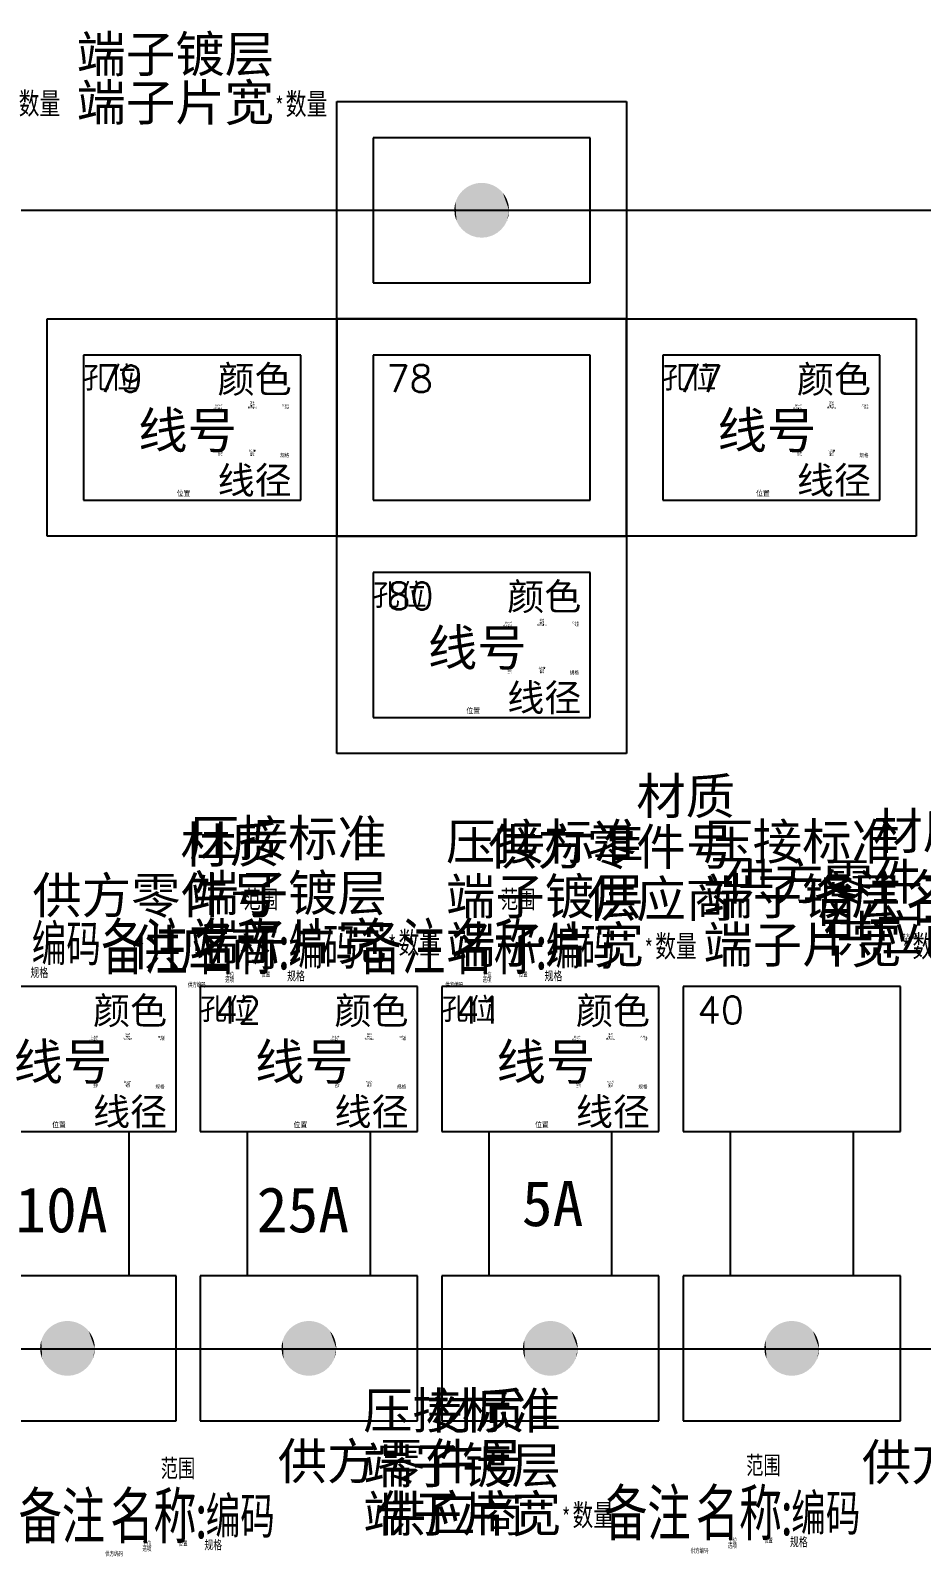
# Model space of a CAD drawing. Header units: millimetres. Extents: x -2653 to 6698, y -4403 to -42.
# Drawn here: x -2490.8 to -2441.6, y -569.3 to -485.1 of the extents above; entities that cross this region are included whole.
import ezdxf
from ezdxf.enums import TextEntityAlignment as Align

# ---------------------------------------------------------------- set-up
doc = ezdxf.new("R2010")
doc.units = ezdxf.units.MM
doc.header["$MEASUREMENT"] = 0
for name, color, linetype in [('文字', 3, 'Continuous'), ('轮廓线', 7, 'Continuous'), ('附件-供应商', 43, 'Continuous'), ('附件-名称', 53, 'Continuous'), ('附件-数量', 21, 'Continuous'), ('附件-编码', 52, 'Continuous')]:
    doc.layers.add(name, color=color, linetype=linetype)
for name, color, linetype, plot in [('附件-不打印', 2, 'Continuous', False), ('隐藏-剥皮长度', 2, 'Continuous', False), ('隐藏-加余量', 1, 'Continuous', False), ('隐藏-备注', 1, 'Continuous', False), ('隐藏-孔位', 1, 'Continuous', False), ('隐藏-对应端子', 2, 'Continuous', False), ('隐藏-规格', 1, 'Continuous', False), ('隐藏-辅助信息', 3, 'Continuous', False), ('隐藏-防水栓', 2, 'Continuous', False)]:
    doc.layers.add(name, color=color, linetype=linetype, plot=plot)
doc.styles.add('CL', font='', dxfattribs={"height": 2})
doc.styles.get("Standard").update_dxf_attribs({"font": 'txt', "bigfont": 'gbcbig.shx'})
doc.styles.add('灯泡', font='', dxfattribs={"width": 0.7})
doc.styles.get('CL').set_extended_font_data('SimSun')
doc.styles.get('灯泡').set_extended_font_data('NSimSun')

msp = doc.modelspace()

# ---------------------------------------------------------------- linework, layer by layer
at = {"lineweight": -3}
for p, q in [((-2473.872, -488.998), (-2457.872, -488.998)), ((-2473.872, -500.998), (-2473.872, -488.998)), ((-2457.872, -488.998), (-2457.872, -500.998)), ((-2459.872, -490.998), (-2471.872, -490.998)), ((-2471.872, -490.998), (-2471.872, -498.998)), ((-2459.872, -498.998), (-2459.872, -490.998)), ((-2543.887, -494.998), (-2332.777, -494.998)), ((-2471.872, -498.998), (-2459.872, -498.998)), ((-2489.872, -500.998), (-2473.872, -500.998)), ((-2489.872, -512.998), (-2489.872, -500.998)), ((-2473.872, -500.998), (-2473.872, -512.998)), ((-2473.872, -500.998), (-2457.872, -500.998)), ((-2473.872, -512.998), (-2473.872, -500.998)), ((-2457.872, -500.998), (-2473.872, -500.998)), ((-2457.872, -500.998), (-2441.872, -500.998)), ((-2457.872, -512.998), (-2457.872, -500.998)), ((-2457.872, -500.998), (-2457.872, -512.998)), ((-2441.872, -500.998), (-2441.872, -512.998)), ((-2475.872, -502.998), (-2487.872, -502.998)), ((-2487.872, -502.998), (-2487.872, -510.998)), ((-2475.872, -510.998), (-2475.872, -502.998)), ((-2459.872, -502.998), (-2471.872, -502.998)), ((-2471.872, -502.998), (-2471.872, -510.998)), ((-2459.872, -510.998), (-2459.872, -502.998)), ((-2443.872, -502.998), (-2455.872, -502.998)), ((-2455.872, -502.998), (-2455.872, -510.998)), ((-2443.872, -510.998), (-2443.872, -502.998)), ((-2487.872, -510.998), (-2475.872, -510.998)), ((-2471.872, -510.998), (-2459.872, -510.998)), ((-2455.872, -510.998), (-2443.872, -510.998)), ((-2473.872, -512.998), (-2489.872, -512.998)), ((-2457.872, -512.998), (-2473.872, -512.998)), ((-2473.872, -512.998), (-2457.872, -512.998)), ((-2473.872, -524.998), (-2473.872, -512.998)), ((-2441.872, -512.998), (-2457.872, -512.998)), ((-2457.872, -512.998), (-2457.872, -524.998)), ((-2459.872, -514.998), (-2471.872, -514.998)), ((-2471.872, -514.998), (-2471.872, -522.998)), ((-2459.872, -522.998), (-2459.872, -514.998)), ((-2471.872, -522.998), (-2459.872, -522.998)), ((-2457.872, -524.998), (-2473.872, -524.998)), ((-2482.752, -537.859), (-2494.752, -537.859)), ((-2482.752, -545.859), (-2482.752, -537.859)), ((-2469.417, -537.859), (-2481.417, -537.859)), ((-2481.417, -537.859), (-2481.417, -545.859)), ((-2469.417, -545.859), (-2469.417, -537.859)), ((-2456.081, -537.859), (-2468.081, -537.859)), ((-2468.081, -537.859), (-2468.081, -545.859)), ((-2456.081, -545.859), (-2456.081, -537.859)), ((-2442.745, -537.859), (-2454.745, -537.859)), ((-2454.745, -537.859), (-2454.745, -545.859)), ((-2442.745, -545.859), (-2442.745, -537.859)), ((-2494.752, -545.859), (-2482.752, -545.859)), ((-2492.139, -545.859), (-2485.366, -545.859)), ((-2485.366, -545.859), (-2485.366, -553.835)), ((-2481.417, -545.859), (-2469.417, -545.859)), ((-2478.803, -553.835), (-2478.803, -545.859)), ((-2478.803, -545.859), (-2472.03, -545.859)), ((-2472.03, -545.859), (-2472.03, -553.835)), ((-2468.081, -545.859), (-2456.081, -545.859)), ((-2465.467, -553.835), (-2465.467, -545.859)), ((-2465.467, -545.859), (-2458.695, -545.859)), ((-2458.695, -545.859), (-2458.695, -553.835)), ((-2454.745, -545.859), (-2442.745, -545.859)), ((-2452.131, -553.835), (-2452.131, -545.859)), ((-2452.131, -545.859), (-2445.359, -545.859)), ((-2445.359, -545.859), (-2445.359, -553.835)), ((-2482.752, -553.835), (-2494.752, -553.835)), ((-2485.366, -553.835), (-2492.139, -553.835)), ((-2482.752, -561.835), (-2482.752, -553.835)), ((-2469.417, -553.835), (-2481.417, -553.835)), ((-2481.417, -553.835), (-2481.417, -561.835)), ((-2472.03, -553.835), (-2478.803, -553.835)), ((-2469.417, -561.835), (-2469.417, -553.835)), ((-2456.081, -553.835), (-2468.081, -553.835)), ((-2468.081, -553.835), (-2468.081, -561.835)), ((-2458.695, -553.835), (-2465.467, -553.835)), ((-2456.081, -561.835), (-2456.081, -553.835)), ((-2442.745, -553.835), (-2454.745, -553.835)), ((-2454.745, -553.835), (-2454.745, -561.835)), ((-2445.359, -553.835), (-2452.131, -553.835)), ((-2442.745, -561.835), (-2442.745, -553.835)), ((-2501.123, -557.85), (-2328.723, -557.85)), ((-2494.752, -561.835), (-2482.752, -561.835)), ((-2481.417, -561.835), (-2469.417, -561.835)), ((-2468.081, -561.835), (-2456.081, -561.835)), ((-2454.745, -561.835), (-2442.745, -561.835))]:
    msp.add_line(p, q, dxfattribs=at)
for points in [[(-2466.45, -496.395), (-2466.585, -493.665), (-2466.712, -493.741)], [(-2466.167, -496.481), (-2466.45, -493.601), (-2466.45, -496.395), (-2466.585, -493.665)], [(-2466.167, -493.515), (-2466.311, -493.551), (-2466.167, -496.481), (-2466.45, -493.601)], [(-2465.872, -496.51), (-2465.872, -493.486), (-2466.167, -493.515), (-2466.02, -493.493)], [(-2465.872, -496.51), (-2466.167, -493.515), (-2466.167, -496.481)], [(-2465.872, -496.51), (-2465.577, -496.481), (-2465.872, -493.486), (-2465.872, -494.998)], [(-2464.36, -494.998), (-2465.724, -493.493), (-2465.872, -494.998), (-2465.872, -493.486)], [(-2464.36, -494.998), (-2465.433, -493.551), (-2465.724, -493.493), (-2465.577, -493.515)], [(-2464.36, -494.998), (-2465.159, -493.665), (-2465.433, -493.551), (-2465.293, -493.601)], [(-2464.36, -494.998), (-2464.913, -493.829), (-2465.159, -493.665), (-2465.032, -493.741)], [(-2467.269, -495.577), (-2467.129, -495.838), (-2467.319, -494.559), (-2467.269, -494.419)], [(-2467.129, -495.838), (-2467.206, -494.285), (-2467.269, -494.419)], [(-2466.941, -496.067), (-2467.129, -494.158), (-2467.129, -495.838), (-2467.206, -494.285)], [(-2466.941, -493.929), (-2467.041, -494.039), (-2466.941, -496.067), (-2467.129, -494.158)], [(-2466.712, -496.255), (-2466.831, -493.829), (-2466.941, -496.067), (-2466.941, -493.929)], [(-2466.712, -496.255), (-2466.45, -496.395), (-2466.831, -493.829), (-2466.712, -493.741)], [(-2464.36, -494.998), (-2464.703, -494.039), (-2464.913, -493.829), (-2464.803, -493.929)], [(-2464.36, -494.998), (-2464.538, -494.285), (-2464.703, -494.039), (-2464.615, -494.158)], [(-2464.36, -494.998), (-2464.425, -494.559), (-2464.538, -494.285), (-2464.475, -494.419)], [(-2467.377, -494.85), (-2467.384, -494.998), (-2467.355, -494.703), (-2467.355, -495.293)], [(-2467.269, -495.577), (-2467.319, -494.559), (-2467.355, -495.293), (-2467.355, -494.703)], [(-2464.36, -494.998), (-2465.872, -494.998), (-2465.293, -496.395), (-2465.577, -496.481)], [(-2464.36, -494.998), (-2465.293, -496.395), (-2464.803, -496.067), (-2465.032, -496.255)], [(-2464.36, -494.998), (-2464.803, -496.067), (-2464.475, -495.577), (-2464.615, -495.838)], [(-2464.36, -494.998), (-2464.475, -495.577), (-2464.389, -495.293)], [(-2464.36, -494.998), (-2464.367, -494.85), (-2464.425, -494.559), (-2464.389, -494.703)], [(-2489.822, -556.766), (-2489.921, -556.876), (-2489.822, -558.904), (-2490.01, -556.995)], [(-2489.592, -559.092), (-2489.712, -556.666), (-2489.822, -558.904), (-2489.822, -556.766)], [(-2489.592, -559.092), (-2489.331, -559.232), (-2489.712, -556.666), (-2489.592, -556.578)], [(-2489.331, -559.232), (-2489.465, -556.502), (-2489.592, -556.578)], [(-2489.047, -559.318), (-2489.331, -556.438), (-2489.331, -559.232), (-2489.465, -556.502)], [(-2489.047, -556.352), (-2489.191, -556.388), (-2489.047, -559.318), (-2489.331, -556.438)], [(-2488.752, -559.347), (-2488.752, -556.323), (-2489.047, -556.352), (-2488.9, -556.33)], [(-2488.752, -559.347), (-2489.047, -556.352), (-2489.047, -559.318)], [(-2488.752, -559.347), (-2488.457, -559.318), (-2488.752, -556.323), (-2488.752, -557.835)], [(-2487.24, -557.835), (-2488.604, -556.33), (-2488.752, -557.835), (-2488.752, -556.323)], [(-2487.24, -557.835), (-2488.313, -556.388), (-2488.604, -556.33), (-2488.457, -556.352)], [(-2487.24, -557.835), (-2488.039, -556.502), (-2488.313, -556.388), (-2488.174, -556.438)], [(-2487.24, -557.835), (-2487.793, -556.666), (-2488.039, -556.502), (-2487.912, -556.578)], [(-2487.24, -557.835), (-2487.583, -556.876), (-2487.793, -556.666), (-2487.683, -556.766)], [(-2487.24, -557.835), (-2487.419, -557.122), (-2487.583, -556.876), (-2487.495, -556.995)], [(-2476.486, -556.766), (-2476.585, -556.876), (-2476.486, -558.904), (-2476.674, -556.995)], [(-2476.257, -559.092), (-2476.376, -556.666), (-2476.486, -558.904), (-2476.486, -556.766)], [(-2476.257, -559.092), (-2475.995, -559.232), (-2476.376, -556.666), (-2476.257, -556.578)], [(-2475.995, -559.232), (-2476.129, -556.502), (-2476.257, -556.578)], [(-2475.712, -559.318), (-2475.995, -556.438), (-2475.995, -559.232), (-2476.129, -556.502)], [(-2475.712, -556.352), (-2475.855, -556.388), (-2475.712, -559.318), (-2475.995, -556.438)], [(-2475.417, -559.347), (-2475.417, -556.323), (-2475.712, -556.352), (-2475.565, -556.33)], [(-2475.417, -559.347), (-2475.712, -556.352), (-2475.712, -559.318)], [(-2475.417, -559.347), (-2475.121, -559.318), (-2475.417, -556.323), (-2475.417, -557.835)], [(-2473.904, -557.835), (-2475.268, -556.33), (-2475.417, -557.835), (-2475.417, -556.323)], [(-2473.904, -557.835), (-2474.978, -556.388), (-2475.268, -556.33), (-2475.121, -556.352)], [(-2473.904, -557.835), (-2474.704, -556.502), (-2474.978, -556.388), (-2474.838, -556.438)], [(-2473.904, -557.835), (-2474.457, -556.666), (-2474.704, -556.502), (-2474.576, -556.578)], [(-2473.904, -557.835), (-2474.248, -556.876), (-2474.457, -556.666), (-2474.347, -556.766)], [(-2473.904, -557.835), (-2474.083, -557.122), (-2474.248, -556.876), (-2474.159, -556.995)], [(-2463.15, -556.766), (-2463.249, -556.876), (-2463.15, -558.904), (-2463.338, -556.995)], [(-2462.921, -559.092), (-2463.04, -556.666), (-2463.15, -558.904), (-2463.15, -556.766)], [(-2462.921, -559.092), (-2462.66, -559.232), (-2463.04, -556.666), (-2462.921, -556.578)], [(-2462.66, -559.232), (-2462.793, -556.502), (-2462.921, -556.578)], [(-2462.376, -559.318), (-2462.66, -556.438), (-2462.66, -559.232), (-2462.793, -556.502)], [(-2462.376, -556.352), (-2462.52, -556.388), (-2462.376, -559.318), (-2462.66, -556.438)], [(-2462.081, -559.347), (-2462.081, -556.323), (-2462.376, -556.352), (-2462.229, -556.33)], [(-2462.081, -559.347), (-2462.376, -556.352), (-2462.376, -559.318)], [(-2462.081, -559.347), (-2461.786, -559.318), (-2462.081, -556.323), (-2462.081, -557.835)], [(-2460.568, -557.835), (-2461.933, -556.33), (-2462.081, -557.835), (-2462.081, -556.323)], [(-2460.568, -557.835), (-2461.642, -556.388), (-2461.933, -556.33), (-2461.786, -556.352)], [(-2460.568, -557.835), (-2461.368, -556.502), (-2461.642, -556.388), (-2461.502, -556.438)], [(-2460.568, -557.835), (-2461.121, -556.666), (-2461.368, -556.502), (-2461.241, -556.578)], [(-2460.568, -557.835), (-2460.912, -556.876), (-2461.121, -556.666), (-2461.011, -556.766)], [(-2460.568, -557.835), (-2460.747, -557.122), (-2460.912, -556.876), (-2460.823, -556.995)], [(-2449.814, -556.766), (-2449.914, -556.876), (-2449.814, -558.904), (-2450.002, -556.995)], [(-2449.585, -559.092), (-2449.704, -556.666), (-2449.814, -558.904), (-2449.814, -556.766)], [(-2449.585, -559.092), (-2449.324, -559.232), (-2449.704, -556.666), (-2449.585, -556.578)], [(-2449.324, -559.232), (-2449.458, -556.502), (-2449.585, -556.578)], [(-2449.04, -559.318), (-2449.324, -556.438), (-2449.324, -559.232), (-2449.458, -556.502)], [(-2449.04, -556.352), (-2449.184, -556.388), (-2449.04, -559.318), (-2449.324, -556.438)], [(-2448.745, -559.347), (-2448.745, -556.323), (-2449.04, -556.352), (-2448.893, -556.33)], [(-2448.745, -559.347), (-2449.04, -556.352), (-2449.04, -559.318)], [(-2448.745, -559.347), (-2448.45, -559.318), (-2448.745, -556.323), (-2448.745, -557.835)], [(-2447.233, -557.835), (-2448.597, -556.33), (-2448.745, -557.835), (-2448.745, -556.323)], [(-2447.233, -557.835), (-2448.306, -556.388), (-2448.597, -556.33), (-2448.45, -556.352)], [(-2447.233, -557.835), (-2448.032, -556.502), (-2448.306, -556.388), (-2448.166, -556.438)], [(-2447.233, -557.835), (-2447.786, -556.666), (-2448.032, -556.502), (-2447.905, -556.578)], [(-2447.233, -557.835), (-2447.576, -556.876), (-2447.786, -556.666), (-2447.676, -556.766)], [(-2447.233, -557.835), (-2447.411, -557.122), (-2447.576, -556.876), (-2447.488, -556.995)], [(-2490.257, -557.687), (-2490.265, -557.835), (-2490.235, -557.54), (-2490.235, -558.13)], [(-2490.149, -558.414), (-2490.199, -557.396), (-2490.235, -558.13), (-2490.235, -557.54)], [(-2490.149, -558.414), (-2490.01, -558.675), (-2490.199, -557.396), (-2490.149, -557.256)], [(-2490.01, -558.675), (-2490.086, -557.122), (-2490.149, -557.256)], [(-2489.822, -558.904), (-2490.01, -556.995), (-2490.01, -558.675), (-2490.086, -557.122)], [(-2487.24, -557.835), (-2487.305, -557.396), (-2487.419, -557.122), (-2487.355, -557.256)], [(-2487.24, -557.835), (-2487.247, -557.687), (-2487.305, -557.396), (-2487.269, -557.54)], [(-2476.921, -557.687), (-2476.929, -557.835), (-2476.9, -557.54), (-2476.9, -558.13)], [(-2476.813, -558.414), (-2476.864, -557.396), (-2476.9, -558.13), (-2476.9, -557.54)], [(-2476.813, -558.414), (-2476.674, -558.675), (-2476.864, -557.396), (-2476.813, -557.256)], [(-2476.674, -558.675), (-2476.75, -557.122), (-2476.813, -557.256)], [(-2476.486, -558.904), (-2476.674, -556.995), (-2476.674, -558.675), (-2476.75, -557.122)], [(-2473.904, -557.835), (-2473.97, -557.396), (-2474.083, -557.122), (-2474.02, -557.256)], [(-2473.904, -557.835), (-2473.912, -557.687), (-2473.97, -557.396), (-2473.933, -557.54)], [(-2463.586, -557.687), (-2463.593, -557.835), (-2463.564, -557.54), (-2463.564, -558.13)], [(-2463.478, -558.414), (-2463.528, -557.396), (-2463.564, -558.13), (-2463.564, -557.54)], [(-2463.478, -558.414), (-2463.338, -558.675), (-2463.528, -557.396), (-2463.478, -557.256)], [(-2463.338, -558.675), (-2463.414, -557.122), (-2463.478, -557.256)], [(-2463.15, -558.904), (-2463.338, -556.995), (-2463.338, -558.675), (-2463.414, -557.122)], [(-2460.568, -557.835), (-2460.634, -557.396), (-2460.747, -557.122), (-2460.684, -557.256)], [(-2460.568, -557.835), (-2460.576, -557.687), (-2460.634, -557.396), (-2460.598, -557.54)], [(-2450.25, -557.687), (-2450.257, -557.835), (-2450.228, -557.54), (-2450.228, -558.13)], [(-2450.142, -558.414), (-2450.192, -557.396), (-2450.228, -558.13), (-2450.228, -557.54)], [(-2450.142, -558.414), (-2450.002, -558.675), (-2450.192, -557.396), (-2450.142, -557.256)], [(-2450.002, -558.675), (-2450.079, -557.122), (-2450.142, -557.256)], [(-2449.814, -558.904), (-2450.002, -556.995), (-2450.002, -558.675), (-2450.079, -557.122)], [(-2447.233, -557.835), (-2447.298, -557.396), (-2447.411, -557.122), (-2447.348, -557.256)], [(-2447.233, -557.835), (-2447.24, -557.687), (-2447.298, -557.396), (-2447.262, -557.54)], [(-2487.24, -557.835), (-2488.752, -557.835), (-2488.174, -559.232), (-2488.457, -559.318)], [(-2487.24, -557.835), (-2488.174, -559.232), (-2487.683, -558.904), (-2487.912, -559.092)], [(-2487.24, -557.835), (-2487.683, -558.904), (-2487.355, -558.414), (-2487.495, -558.675)], [(-2487.24, -557.835), (-2487.355, -558.414), (-2487.269, -558.13)], [(-2473.904, -557.835), (-2475.417, -557.835), (-2474.838, -559.232), (-2475.121, -559.318)], [(-2473.904, -557.835), (-2474.838, -559.232), (-2474.347, -558.904), (-2474.576, -559.092)], [(-2473.904, -557.835), (-2474.347, -558.904), (-2474.02, -558.414), (-2474.159, -558.675)], [(-2473.904, -557.835), (-2474.02, -558.414), (-2473.933, -558.13)], [(-2460.568, -557.835), (-2462.081, -557.835), (-2461.502, -559.232), (-2461.786, -559.318)], [(-2460.568, -557.835), (-2461.502, -559.232), (-2461.011, -558.904), (-2461.241, -559.092)], [(-2460.568, -557.835), (-2461.011, -558.904), (-2460.684, -558.414), (-2460.823, -558.675)], [(-2460.568, -557.835), (-2460.684, -558.414), (-2460.598, -558.13)], [(-2447.233, -557.835), (-2448.745, -557.835), (-2448.166, -559.232), (-2448.45, -559.318)], [(-2447.233, -557.835), (-2448.166, -559.232), (-2447.676, -558.904), (-2447.905, -559.092)], [(-2447.233, -557.835), (-2447.676, -558.904), (-2447.348, -558.414), (-2447.488, -558.675)], [(-2447.233, -557.835), (-2447.348, -558.414), (-2447.262, -558.13)]]:
    msp.add_solid(points, dxfattribs=at)

# ---------------------------------------------------------------- texts
at = {"lineweight": 0}
for s, p in [('79', (-2487.139, -505.043)), ('78', (-2471.139, -505.043)), ('77', (-2455.139, -505.043)), ('80', (-2471.097, -517.043)), ('42', (-2480.625, -539.904)), ('41', (-2467.29, -539.904)), ('40', (-2453.954, -539.904))]:
    msp.add_text(s, height=1.5, dxfattribs=at).set_placement(p)
at = {"style": '灯泡'}
for s, p in [('10A', (-2491.637, -551.428)), ('25A', (-2478.301, -551.428)), ('5A', (-2463.656, -551.084))]:
    msp.add_text(s, height=2.5, dxfattribs=at).set_placement(p)
at = {"layer": '文字', "style": '灯泡', "width": 0.7}
for p in [(-2476.798, -535.663), (-2462.58, -535.661), (-2481.367, -567.073), (-2449.024, -566.907)]:
    msp.add_text(':', height=2.5, dxfattribs=at).set_placement(p, align=Align.MIDDLE_CENTER)
at = {"layer": '文字', "color": 3, "style": 'CL', "flags": 1}
for tag, p in [('端子镀层', (-2477.34, -486.372)), ('端子片宽', (-2477.34, -489.044)), ('材质', (-2451.874, -527.343)), ('材质', (-2438.791, -529.265)), ('材质', (-2477.055, -530.024)), ('压接标准', (-2471.112, -529.663)), ('压接标准', (-2456.934, -529.853)), ('供方零件号', (-2451.874, -530.14)), ('压接标准', (-2442.716, -529.85)), ('供方零件号', (-2438.791, -532.062)), ('供方零件号', (-2477.055, -532.821)), ('端子镀层', (-2471.112, -532.685)), ('端子镀层', (-2456.934, -532.874)), ('端子镀层', (-2442.716, -532.872)), ('端子片宽', (-2471.112, -535.357)), ('端子片宽', (-2456.934, -535.546)), ('端子片宽', (-2442.716, -535.544)), ('压接标准', (-2461.503, -561.263)), ('材质', (-2463.499, -561.271)), ('供方零件号', (-2463.499, -564.068)), ('端子镀层', (-2461.503, -564.284)), ('供方零件号', (-2431.238, -564.121)), ('端子片宽', (-2461.503, -566.956))]:
    msp.add_attdef(tag, text='', height=2, dxfattribs=at).set_placement(p, align=Align.MIDDLE_RIGHT)
at = {"layer": '轮廓线', "color": 7, "style": 'CL', "flags": 4}
for tag, text, p in [('颜色', 'NC', (-2476.368, -504.325)), ('颜色', 'NC', (-2444.368, -504.325)), ('线径', '0.5', (-2476.368, -509.904)), ('线径', '0.5', (-2444.368, -509.904)), ('颜色', 'NC', (-2460.368, -516.325)), ('线径', '0.5', (-2460.368, -521.904)), ('颜色', 'NC', (-2483.249, -539.186)), ('颜色', 'NC', (-2469.913, -539.186)), ('颜色', 'NC', (-2456.577, -539.186)), ('线径', '0.5', (-2483.249, -544.765)), ('线径', '0.5', (-2469.913, -544.765)), ('线径', '0.5', (-2456.577, -544.765))]:
    msp.add_attdef(tag, text=text, height=1.5, dxfattribs=at).set_placement(p, align=Align.MIDDLE_RIGHT)
for p in [(-2482.12, -507.145), (-2450.12, -507.145), (-2466.12, -519.145), (-2489.001, -542.006), (-2475.665, -542.006), (-2462.329, -542.006)]:
    msp.add_attdef('线号', text='300', height=2, dxfattribs=at).set_placement(p, align=Align.MIDDLE_CENTER)
at = {"layer": '附件-不打印', "color": 1, "style": 'CL', "width": 0.7, "flags": 8}
for p in [(-2442.71, -534.231), (-2482.109, -536.914), (-2467.89, -536.912), (-2454.335, -568.158), (-2486.678, -568.324)]:
    msp.add_attdef('备注', text='', height=2.5, dxfattribs=at).set_placement(p, align=Align.RIGHT)
at = {"layer": '附件-不打印', "color": 3, "style": 'CL', "width": 0.7}
for tag, height, flags, p in [('范围', 1, 1, (-2478.083, -533.039)), ('范围', 1, 1, (-2463.865, -533.036)), ('供方编码', 0.25, 5, (-2442.211, -535.076)), ('工位', 0.25, 5, (-2479.79, -537.194)), ('位置', 0.25, 9, (-2477.802, -537.195)), ('工位', 0.25, 5, (-2465.572, -537.192)), ('位置', 0.25, 9, (-2463.584, -537.193)), ('供方编码', 0.25, 5, (-2481.609, -537.759)), ('供方编码', 0.25, 5, (-2467.391, -537.757)), ('范围', 1, 1, (-2482.652, -564.449)), ('范围', 1, 1, (-2450.309, -564.283)), ('工位', 0.25, 5, (-2484.359, -568.604)), ('位置', 0.25, 9, (-2482.371, -568.605)), ('工位', 0.25, 5, (-2452.016, -568.438)), ('位置', 0.25, 9, (-2450.028, -568.439)), ('供方编码', 0.25, 5, (-2486.179, -569.169)), ('供方编码', 0.25, 5, (-2453.836, -569.003))]:
    msp.add_attdef(tag, text='', height=height, dxfattribs=dict(at, flags=flags)).set_placement(p, align=Align.MIDDLE_CENTER)
at = {"layer": '附件-不打印', "color": 3, "style": 'CL', "width": 0.7, "flags": 9}
for p in [(-2490.798, -537.331), (-2476.62, -537.521), (-2462.402, -537.518), (-2481.189, -568.931), (-2448.846, -568.765)]:
    msp.add_attdef('规格', p, '——', height=0.5, dxfattribs=at)
at = {"layer": '附件-不打印', "color": 1, "style": 'CL', "width": 0.7, "flags": 13}
for p in [(-2480.039, -537.607), (-2465.821, -537.605), (-2452.265, -568.851), (-2484.608, -569.017)]:
    msp.add_attdef('选项', p, 'ALL', height=0.25, dxfattribs=at)
at = {"layer": '附件-供应商', "color": 3, "style": 'CL', "flags": 1}
for p in [(-2451.874, -533.017), (-2438.791, -534.939), (-2477.055, -535.698), (-2463.499, -566.945)]:
    msp.add_attdef('供应商', text='', height=2, dxfattribs=at).set_placement(p, align=Align.MIDDLE_RIGHT)
at = {"layer": '附件-名称', "color": 3, "style": 'CL', "width": 0.7, "flags": 8}
for p in [(-2437.649, -532.98), (-2477.048, -535.663), (-2462.83, -535.661), (-2449.274, -566.907), (-2481.617, -567.073)]:
    msp.add_attdef('名称', text='端子', height=2.5, dxfattribs=at).set_placement(p, align=Align.MIDDLE_RIGHT)
at = {"layer": '附件-数量', "color": 2, "style": 'CL', "width": 0.7, "flags": 13}
for p in [(-2491.444, -489.097), (-2476.694, -489.125), (-2470.467, -535.438), (-2456.288, -535.628), (-2442.07, -535.625), (-2460.858, -567.038)]:
    msp.add_attdef('数量', text='1', height=1.2, dxfattribs=at).set_placement(p, align=Align.MIDDLE_LEFT)
at = {"layer": '附件-数量', "color": 2, "style": 'CL', "width": 0.7, "flags": 7}
for p in [(-2477.047, -489.252), (-2470.82, -535.564), (-2456.641, -535.754), (-2442.423, -535.751), (-2461.211, -567.164)]:
    msp.add_attdef('*', text='*', height=1, dxfattribs=at).set_placement(p, align=Align.MIDDLE_CENTER)
at = {"layer": '附件-编码', "color": 2, "style": 'CL', "width": 0.7}
for p in [(-2490.727, -535.473), (-2476.548, -535.663), (-2462.33, -535.661), (-2481.117, -567.073), (-2448.774, -566.907)]:
    msp.add_attdef('编码', text='', height=2, dxfattribs=at).set_placement(p, align=Align.MIDDLE_LEFT)
at = {"layer": '隐藏-剥皮长度', "color": 2, "style": 'CL', "width": 0.9, "flags": 4}
for p in [(-2476.505, -505.907), (-2444.505, -505.907), (-2460.505, -517.907), (-2483.386, -540.768), (-2470.05, -540.768), (-2456.714, -540.768)]:
    msp.add_attdef('剥皮', text='', height=0.1, dxfattribs=at).set_placement(p, align=Align.MIDDLE_RIGHT)
at = {"layer": '隐藏-加余量', "color": 1, "style": 'CL', "width": 0.9, "flags": 4}
for p in [(-2476.505, -505.767), (-2444.505, -505.767), (-2460.505, -517.767), (-2483.386, -540.628), (-2470.05, -540.628), (-2456.714, -540.628)]:
    msp.add_attdef('加余量', text='', height=0.1, dxfattribs=at).set_placement(p, align=Align.MIDDLE_RIGHT)
at = {"layer": '隐藏-备注', "color": 1, "style": 'CL', "width": 0.9, "flags": 5}
for p in [(-2478.543, -508.509), (-2446.543, -508.509), (-2462.543, -520.509), (-2485.424, -543.37), (-2472.088, -543.37), (-2458.752, -543.37)]:
    msp.add_attdef('备注', text='', height=0.1, dxfattribs=at).set_placement(p, align=Align.MIDDLE_CENTER)
at = {"layer": '隐藏-孔位', "color": 6, "style": 'CL', "width": 0.9, "flags": 4}
for p in [(-2487.872, -504.222), (-2455.872, -504.222), (-2471.872, -516.222), (-2481.417, -539.083), (-2468.081, -539.083)]:
    msp.add_attdef('孔位', text='', height=1.2, dxfattribs=at).set_placement(p, align=Align.MIDDLE_LEFT)
at = {"layer": '隐藏-对应端子', "color": 2, "style": 'CL', "width": 0.9, "flags": 4}
for p in [(-2480.192, -505.92), (-2448.192, -505.92), (-2464.192, -517.92), (-2487.072, -540.781), (-2473.736, -540.781), (-2460.401, -540.781)]:
    msp.add_attdef('对应簧片', text='', height=0.1, dxfattribs=at).set_placement(p, align=Align.MIDDLE_RIGHT)
at = {"layer": '隐藏-规格', "color": 1, "style": 'CL', "width": 0.9, "flags": 5}
for p in [(-2476.505, -508.52), (-2444.505, -508.52), (-2460.505, -520.52), (-2483.386, -543.381), (-2470.05, -543.381), (-2456.714, -543.381)]:
    msp.add_attdef('规格', text='', height=0.2, dxfattribs=at).set_placement(p, align=Align.MIDDLE_RIGHT)
at = {"layer": '隐藏-辅助信息', "color": 3, "style": 'CL', "width": 0.9, "flags": 5}
for tag, p in [('供方编码', (-2478.543, -505.892)), ('编码', (-2478.543, -505.758)), ('供方编码', (-2446.543, -505.892)), ('编码', (-2446.543, -505.758)), ('供方编码', (-2462.543, -517.892)), ('编码', (-2462.543, -517.758)), ('供方编码', (-2485.424, -540.753)), ('编码', (-2485.424, -540.619)), ('供方编码', (-2472.088, -540.753)), ('编码', (-2472.088, -540.619)), ('供方编码', (-2458.752, -540.753)), ('编码', (-2458.752, -540.619))]:
    msp.add_attdef(tag, text='', height=0.1, dxfattribs=at).set_placement(p, align=Align.MIDDLE_CENTER)
at = {"layer": '隐藏-辅助信息', "color": 2, "style": 'CL', "width": 0.9, "flags": 5}
for tag, text, p in [('辅助', '辅助件', (-2478.543, -505.618)), ('辅助', '辅助件', (-2446.543, -505.618)), ('标识管', '', (-2478.543, -508.266)), ('标识管', '', (-2446.543, -508.266)), ('辅助', '辅助件', (-2462.543, -517.618)), ('标识管', '', (-2462.543, -520.266)), ('辅助', '辅助件', (-2485.424, -540.479)), ('辅助', '辅助件', (-2472.088, -540.479)), ('辅助', '辅助件', (-2458.752, -540.479)), ('标识管', '', (-2485.424, -543.127)), ('标识管', '', (-2472.088, -543.127)), ('标识管', '', (-2458.752, -543.127))]:
    msp.add_attdef(tag, text=text, height=0.1, dxfattribs=at).set_placement(p, align=Align.MIDDLE_CENTER)
at = {"layer": '隐藏-辅助信息', "color": 3, "style": 'CL', "width": 0.9, "flags": 5}
for tag, text, p in [('线种', 'FLRY', (-2480.192, -508.39)), ('工位', '', (-2480.192, -508.509)), ('线种', 'FLRY', (-2448.192, -508.39)), ('工位', '', (-2448.192, -508.509)), ('线种', 'FLRY', (-2464.192, -520.39)), ('工位', '', (-2464.192, -520.509)), ('线种', 'FLRY', (-2487.072, -543.251)), ('工位', '', (-2487.072, -543.37)), ('线种', 'FLRY', (-2473.736, -543.251)), ('工位', '', (-2473.736, -543.37)), ('线种', 'FLRY', (-2460.401, -543.251)), ('工位', '', (-2460.401, -543.37))]:
    msp.add_attdef(tag, text=text, height=0.1, dxfattribs=at).set_placement(p, align=Align.MIDDLE_RIGHT)
at = {"layer": '隐藏-辅助信息', "color": 1, "style": 'CL', "width": 0.9, "flags": 5}
for p in [(-2478.543, -508.39), (-2446.543, -508.39), (-2462.543, -520.39), (-2485.424, -543.251), (-2472.088, -543.251), (-2458.752, -543.251)]:
    msp.add_attdef('选项', text='ALL', height=0.1, dxfattribs=at).set_placement(p, align=Align.MIDDLE_CENTER)
at = {"layer": '隐藏-辅助信息', "color": 4, "style": 'CL', "width": 0.9, "flags": 4}
for p in [(-2482.341, -510.619), (-2450.341, -510.619), (-2466.341, -522.619), (-2489.222, -545.48), (-2475.886, -545.48), (-2462.55, -545.48)]:
    msp.add_attdef('位置', text='ABC', height=0.3, dxfattribs=at).set_placement(p, align=Align.MIDDLE_CENTER)
at = {"layer": '隐藏-防水栓', "color": 2, "style": 'CL', "width": 0.9, "flags": 4}
for p in [(-2480.192, -505.767), (-2448.192, -505.767), (-2464.192, -517.767), (-2487.072, -540.628), (-2473.736, -540.628), (-2460.401, -540.628)]:
    msp.add_attdef('防水栓', text='', height=0.1, dxfattribs=at).set_placement(p, align=Align.MIDDLE_RIGHT)

doc.saveas('drawing.dxf')
